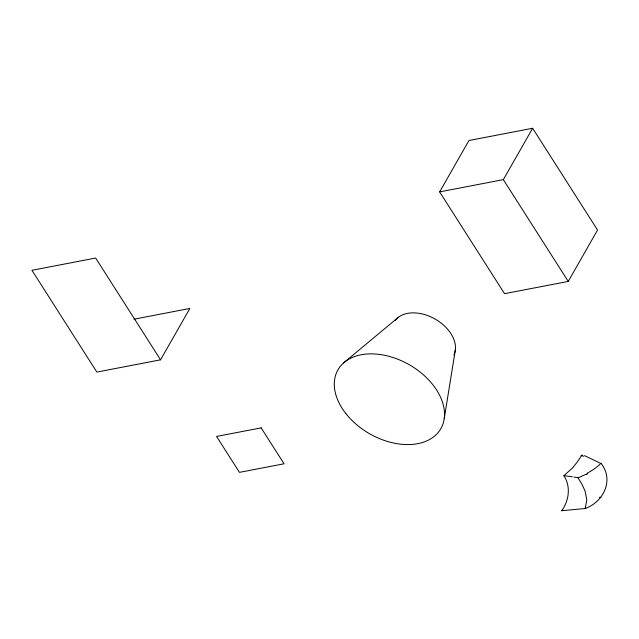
<?xml version="1.0" encoding="UTF-8"?>
<svg xmlns="http://www.w3.org/2000/svg" width="639" height="639" viewBox="0 0 639 639"><rect width="100%" height="100%" fill="white"/><g stroke="black" fill="none" stroke-linecap="round" stroke-linejoin="round"><path stroke-width="0.96" d="M444.265 418.393L455.335 349.98M582.201 455.471L581.929 454.928L577.265 462.045L572.432 468.044L563.878 475.688C571.002 486.431 569.029 500.617 561.729 510.737L585.204 508.492L586.802 500.089L585.164 491.287L582.321 484.977L578.007 477.732L573.934 477.061M160.557 359.829L95.65 258.044L31.95 270.297L96.856 372.082L160.557 359.829L189.863 308.453L133.998 319.196M439.64 191.892L468.946 140.516L532.646 128.263L597.545 230.048L568.247 281.424L504.546 293.676L439.64 191.892L503.34 179.639L532.646 128.263M585.204 508.492C603.288 502.086 614.239 480.368 601.283 463.642L584.525 455.655M343.566 362.936L398.313 317.335M562.759 510.018L561.729 510.737M587.736 473.667L586.554 474.266M581.49 476.486L578.007 477.732M600.932 497.366L599.454 497.35M563.878 475.688L572.304 476.742M503.34 179.639L568.247 281.424M395.365 320.275A34.091 22.9 29.7 0 1 435.782 319.444A34.091 22.9 29.7 0 1 453.914 354.845M586.394 474.106A76.337 54.994 18.3 0 1 581.33 476.295M600.876 463.371A79.268 57.877 19.9 0 1 587.225 473.132M581.123 455.599A93.957 39.762 -27.9 0 1 583.774 456.254M261.151 427.866L216.557 436.437L239.465 472.365L284.059 463.786L261.151 427.866M345.819 413.529A59.259 39.81 29.7 0 0 440.423 429.352A59.259 39.81 29.7 0 0 381.962 354.789A59.259 39.81 29.7 0 0 345.819 413.529"/></g></svg>
